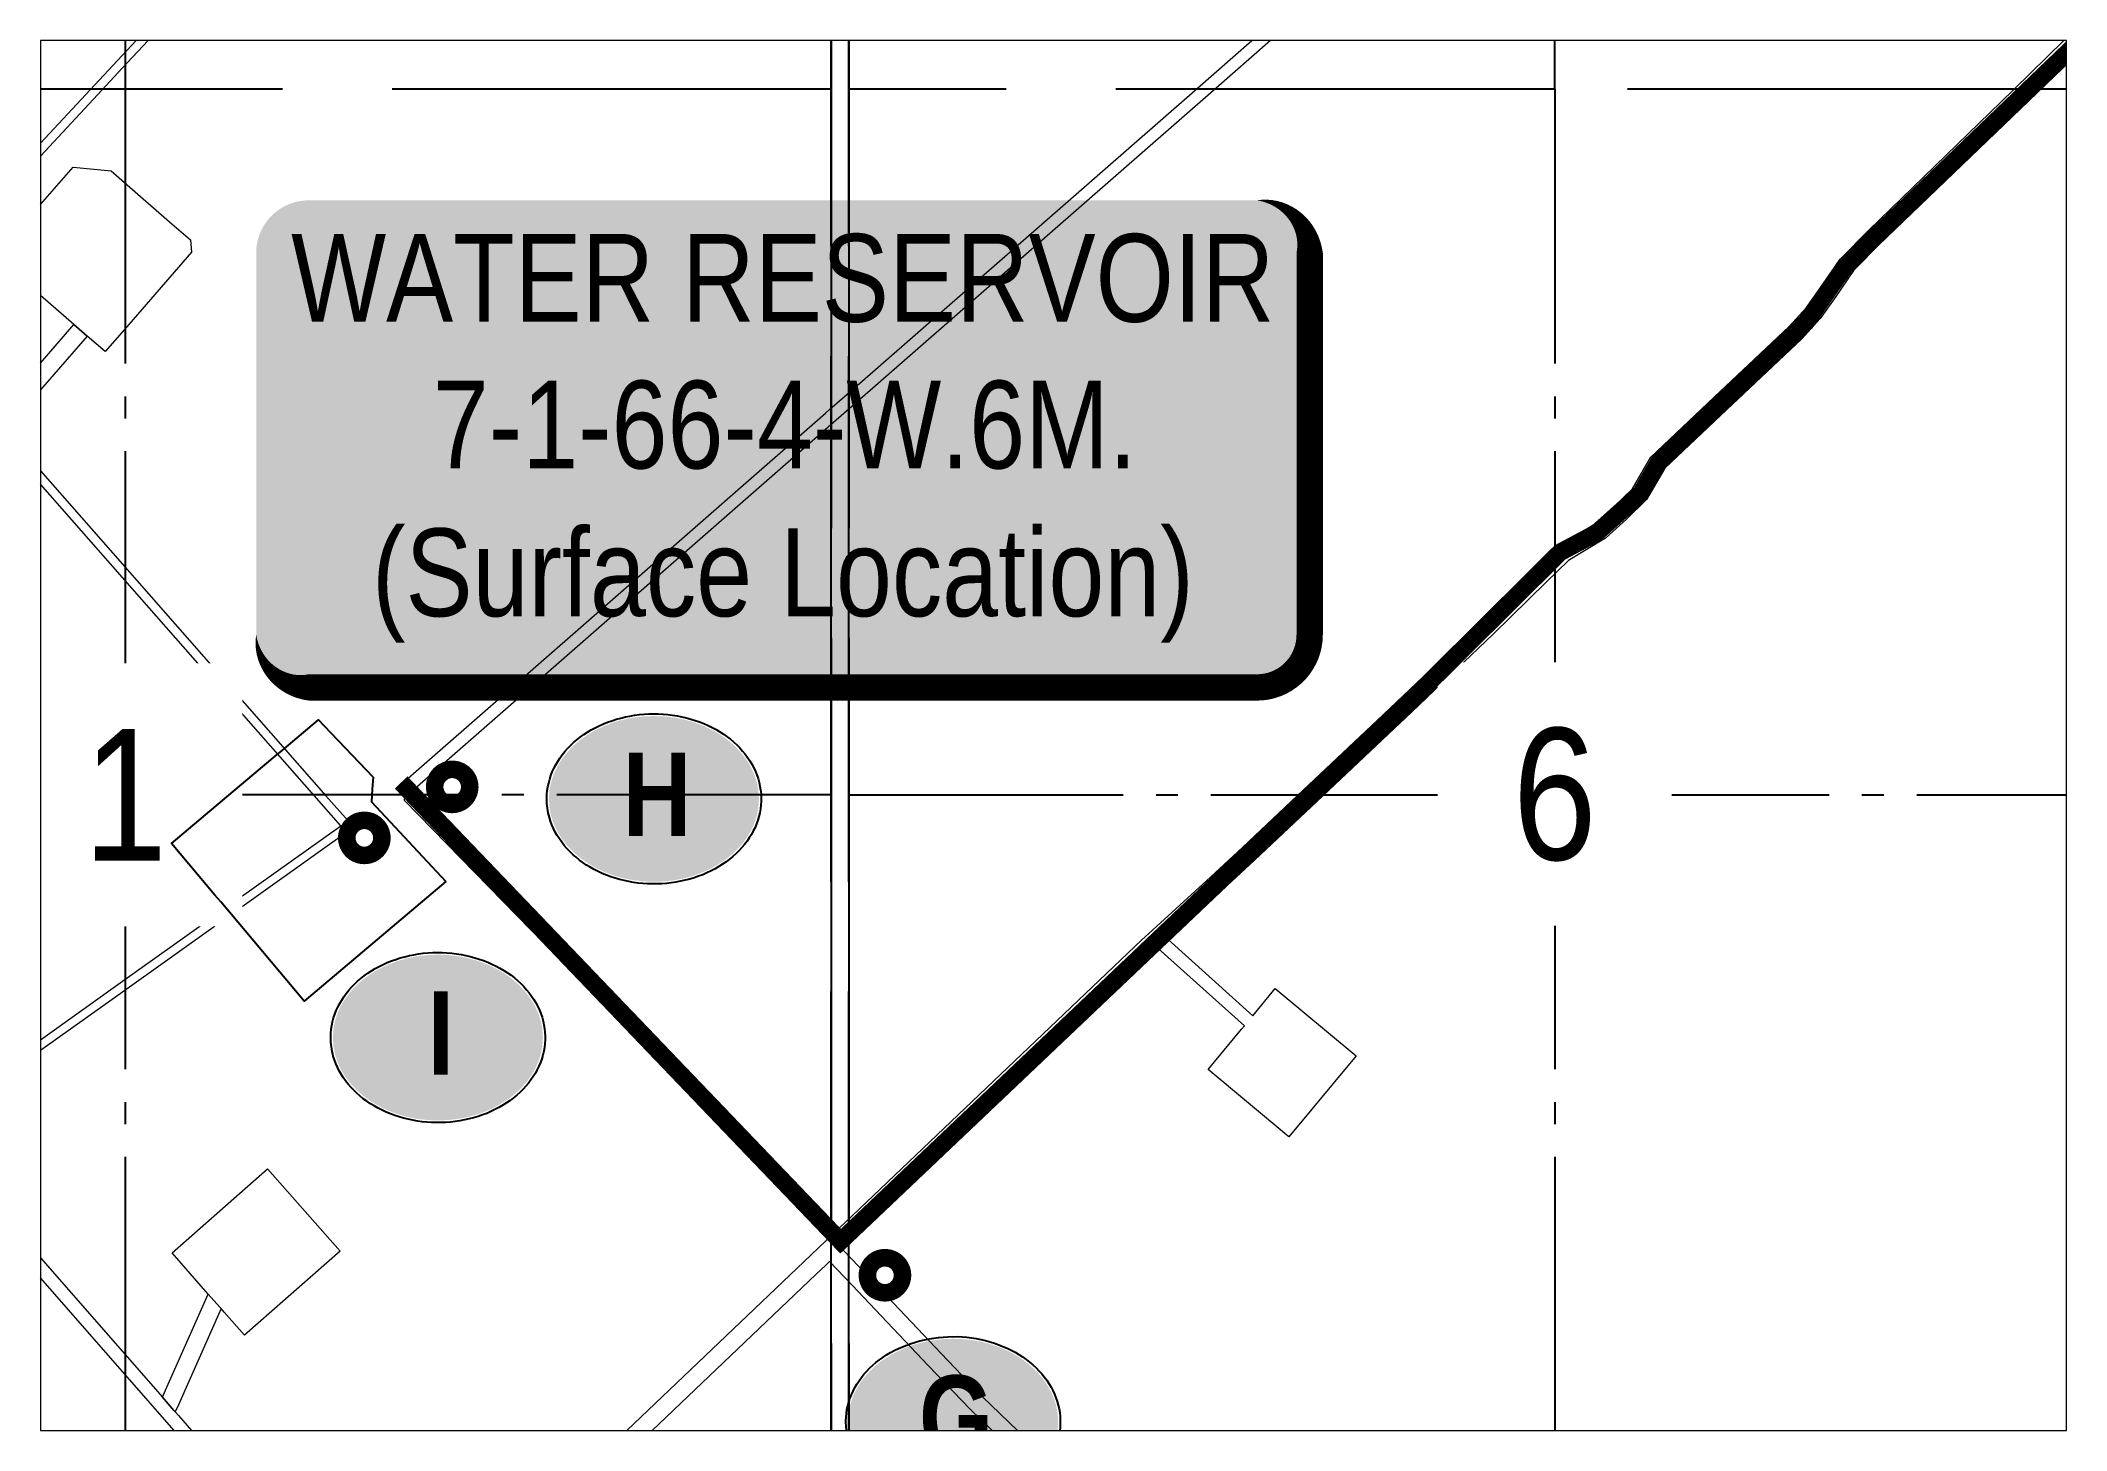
# Paper-space layout 'Layout1' of a CAD drawing. Extents: x 29 to 260, y 20 to 178.
# The model-space entities are those that its viewports show. They can reach past a viewport. Long polylines and large blocks are cut down to what shows.
import ezdxf
from ezdxf.enums import TextEntityAlignment as Align

# ---------------------------------------------------------------- set-up
doc = ezdxf.new("R2010")
doc.units = 0
doc.header["$LTSCALE"] = 5
doc.linetypes.add('foc-QUARTERLINE', pattern=[33, 25, -3, 2, -3])
doc.linetypes.add('foc-UNSURVEYED', pattern=[12.5, 10, -2.5])
doc.layers.add('AS-ROUTEMAP', color=35, linetype='Continuous', lineweight=0)
for name, color, linetype in [('CG-NOTES', 7, 'Continuous'), ('L-QSEC', 8, 'foc-QUARTERLINE'), ('L-USEC', 7, 'foc-UNSURVEYED'), ('P-PROPOSED', 10, 'Continuous'), ('S-7', 6, 'Continuous')]:
    doc.layers.add(name, color=color, linetype=linetype)
doc.styles.add('120', font='ARIALN.TTF', dxfattribs={"height": 13})
doc.styles.add('80', font='ARIALN.TTF', dxfattribs={"height": 10})
doc.styles.add('BOLD', font='ARIALNB.TTF')

# ---------------------------------------------------------------- blocks, each defined once
blk = doc.blocks.new('AA')
at = {"const_width": 4}
blk.add_lwpolyline([(-1, 0, 1), (1, 0, 1)], format="xyb", close=True, dxfattribs=at)
blk.add_circle((0, 0), 2)
blk = doc.blocks.new('Route_Letters')
h = blk.add_hatch(color=255)
h.dxf.hatch_style = 1
edge = h.paths.add_edge_path()
edge.add_ellipse((-0.12, 0.46), major_axis=(-11.97, 0), ratio=0.789318, start_angle=0, end_angle=360)
at = {"color": 5}
blk.add_open_spline([(-12.34, 0.46), (-12.34, -0.25), (-12.24, -0.97), (-11.72, -2.79), (-11.14, -3.88), (-9.56, -5.81), (-8.54, -6.66), (-6.22, -8.02), (-4.9, -8.54), (-2.12, -9.17), (-0.66, -9.3), (2.22, -9.13), (3.64, -8.84), (6.27, -7.89), (7.48, -7.22), (9.54, -5.6), (10.38, -4.64), (11.6, -2.54), (11.97, -1.4), (12.18, 0.91), (12.02, 2.08), (11.2, 4.3), (10.54, 5.35), (8.8, 7.2), (7.72, 7.99), (5.29, 9.24), (3.93, 9.68), (1.11, 10.18), (-0.35, 10.23), (-3.22, 9.91), (-4.61, 9.55), (-7.16, 8.47), (-8.32, 7.75), (-10.24, 6.02), (-11, 5.02), (-12.05, 2.86), (-12.32, 1.7), (-12.34, 0.52), (-12.34, 0.49), (-12.34, 0.46)], degree=3, knots=[0, 0, 0, 0, 0.219529, 0.219529, 0.575727, 0.575727, 0.931924, 0.931924, 1.288121, 1.288121, 1.644318, 1.644318, 2.000515, 2.000515, 2.356712, 2.356712, 2.712909, 2.712909, 3.069107, 3.069107, 3.425304, 3.425304, 3.781501, 3.781501, 4.137698, 4.137698, 4.493895, 4.493895, 4.850092, 4.850092, 5.20629, 5.20629, 5.562487, 5.562487, 5.918684, 5.918684, 6.274881, 6.274881, 6.283185, 6.283185, 6.283185, 6.283185], dxfattribs=at)
at = {"color": 14, "style": 'BOLD'}
blk.add_attdef('A', text='', height=9.5, dxfattribs=at).set_placement((0.22, 0.98), align=Align.MIDDLE)
blk = doc.blocks.new('*U440')
h = blk.add_hatch(color=255)
edge = h.paths.add_edge_path()
edge.add_line((-54, -28.5), (54, -28.5))
edge.add_arc((54, -22.5), 6, 270, 360)
edge.add_line((60, -22.5), (60, 21))
edge.add_arc((54, 21), 6, 0, 90)
edge.add_line((54, 27), (-54, 27))
edge.add_arc((-54, 21), 6, 90, 180)
edge.add_line((-60, 21), (-60, -22.5))
edge.add_arc((-54, -22.5), 6, 180, 270)
at = {"color": 14, "flags": 128}
blk.add_lwpolyline([(-54, -28.5, 3, 3, 0), (54, -28.5, 3, 3, 0.414214), (60, -22.5, 3, 3, 0), (60, 21, 3, 0, 0.414214), (54, 27, 0, 0, 0), (-54, 27, 0, 0, 0.414214), (-60, 21, 0, 0, 0), (-60, -22.5, 0, 3, 0.414214)], format="xyseb", close=True, dxfattribs=at)
at = {"color": 14, "style": '80'}
blk.add_attdef('ENTER_TEXT_001', (-26.85, -4.92), '', height=10, dxfattribs=at)

msp = doc.modelspace()

# ---------------------------------------------------------------- linework, layer by layer
at = {"layer": 'AS-ROUTEMAP'}
for points in [[(407034.7, 6063673.58), (406997.92, 6063634.12), (406995.63, 6063631.66), (406972.38, 6063606.72), (406997.93, 6063577.64), (407021.12, 6063551.25), (407024.28, 6063547.65), (406997.94, 6063528.88), (406980.92, 6063516.74)], [(406980.86, 6063517.93), (406997.94, 6063530.1), (407022.8, 6063547.82), (407019.79, 6063551.26), (406997.93, 6063576.12), (406971.03, 6063606.74), (406994.27, 6063631.66), (406997.92, 6063635.59), (407033.46, 6063673.71)], [(407138.99, 6063646.28), (407122.21, 6063631.6), (407081.02, 6063595.58), (407078.01, 6063592.95), (407031.54, 6063552.31), (407031.5, 6063551.24), (407078.04, 6063503.55), (407079.22, 6063502.33), (407079.57, 6063501.97), (407079.57, 6063501.97), (407078.56, 6063501.01), (407078.21, 6063501.37), (407078.04, 6063501.54), (407030.08, 6063550.69), (407030.1, 6063551.24), (407030.17, 6063552.97), (407078.01, 6063594.81), (407078.53, 6063595.27), (407081.02, 6063597.44), (407120.08, 6063631.6), (407137.61, 6063646.93)], [(407221.57, 6063636.92), (407216.25, 6063631.73), (407213.32, 6063628.87), (407198.22, 6063614.22), (407195.13, 6063611.1), (407193.12, 6063608.13), (407191.33, 6063605.62), (407189.23, 6063603.29), (407180.63, 6063595.19), (407173.61, 6063588.56), (407171.52, 6063584.99), (407169.24, 6063582.75), (407166.85, 6063580.6), (407162.64, 6063578.06), (407160.1, 6063575.57), (407154.1, 6063569.68), (407144.8, 6063560.81), (407134.68, 6063551.25), (407126.89, 6063543.9), (407123.24, 6063540.53), (407117.04, 6063534.86), (407115.93, 6063533.84), (407115.56, 6063533.5), (407115.45, 6063533.4), (407081.05, 6063500.63), (407080.95, 6063500.53), (407079.94, 6063499.56), (407081.05, 6063498.39), (407091.18, 6063487.69), (407095.9, 6063482.76), (407106.05, 6063473.03)], [(407104.4, 6063471.84), (407094.48, 6063481.35), (407089.73, 6063486.32), (407081.06, 6063495.48), (407078.49, 6063498.19), (407078.04, 6063497.76), (407076.97, 6063496.73), (407050.85, 6063471.85)], [(407047.95, 6063471.85), (407075.59, 6063498.18), (407078.04, 6063500.52), (407078.56, 6063501.01), (407079.57, 6063501.97), (407081.05, 6063503.39), (407114.07, 6063534.84), (407114.44, 6063535.18), (407121.87, 6063541.98), (407125.53, 6063545.36), (407131.76, 6063551.24), (407143.42, 6063562.26), (407152.71, 6063571.12), (407160.1, 6063578.37), (407161.4, 6063579.65), (407165.66, 6063582.21), (407167.87, 6063584.2), (407169.93, 6063586.22), (407172.03, 6063589.81), (407179.26, 6063596.65), (407187.8, 6063604.69), (407189.77, 6063606.87), (407191.47, 6063609.27), (407193.58, 6063612.38), (407196.81, 6063615.64), (407211.92, 6063630.3), (407213.38, 6063631.72), (407220.18, 6063638.36), (407228.53, 6063646.38)]]:
    msp.add_lwpolyline(points, dxfattribs=at)
for points in [[(406998.16, 6063604.37), (406995.96, 6063601.84), (406993.92, 6063603.61), (406992.41, 6063604.92), (406983.47, 6063612.68), (406992.32, 6063622.87), (406996.64, 6063622.43), (406998.16, 6063621.11), (407003.3, 6063616.64), (407004.61, 6063615.5), (407005.69, 6063614.56), (407005.79, 6063613.16), (406998.16, 6063604.37)], [(406984.07, 6063592.27), (406971.03, 6063577.26), (406969.36, 6063575.35), (406968.45, 6063579.77), (406970.16, 6063579.32), (406970.52, 6063579.73), (406982.74, 6063593.79), (406983.4, 6063594.55), (406992.41, 6063604.92), (406993.92, 6063603.61), (406984.73, 6063593.03), (406984.07, 6063592.27)], [(407117.04, 6063534.86), (407126.68, 6063526.18), (407129.25, 6063529.27), (407138.47, 6063521.61), (407130.81, 6063512.38), (407121.59, 6063520.04), (407125.41, 6063524.64), (407125.73, 6063525.03), (407115.93, 6063533.84), (407117.04, 6063534.86)], [(407026.93, 6063454.79), (407025.8, 6063453.81), (407012.61, 6063468.89), (407009.97, 6063471.91), (406997.95, 6063485.64), (406976.36, 6063510.32), (406977.07, 6063511.78), (406979.8, 6063508.65), (406981.39, 6063506.84), (406997.95, 6063487.91), (407002.51, 6063482.71), (407003.81, 6063481.22), (407003.95, 6063481.05), (407004.32, 6063480.64), (407011.96, 6063471.9), (407014.6, 6063468.89), (407015.06, 6063468.36), (407024.63, 6063457.43), (407026.6, 6063455.17), (407026.93, 6063454.79)], [(407022.72, 6063499.35), (407011.84, 6063489.78), (407009.53, 6063492.4), (407009.17, 6063492.81), (407009.04, 6063492.96), (407007.72, 6063494.47), (407003.59, 6063499.16), (407014.47, 6063508.72), (407022.72, 6063499.35)], [(407004.31, 6063481.86), (407003.95, 6063481.05), (407003.81, 6063481.22), (407002.51, 6063482.71), (407002.86, 6063483.52), (407007.72, 6063494.47), (407009.04, 6063492.96), (407009.17, 6063492.81), (407004.31, 6063481.86)]]:
    msp.add_lwpolyline(points, close=True, dxfattribs=at)
at = {"layer": 'L-QSEC', "color": 253, "ltscale": 0.25}
for p, q in [((406998.26, 6063712.14), (406998.26, 6063631.74)), ((407161.08, 6063631.74), (407161.08, 6063712.14)), ((406998.26, 6063631.74), (406998.26, 6063551.34)), ((407161.08, 6063631.74), (407161.08, 6063551.34)), ((406998.26, 6063551.34), (406917.86, 6063551.34)), ((406998.26, 6063551.34), (406998.26, 6063470.93)), ((407078.66, 6063551.34), (406998.26, 6063551.34)), ((407080.67, 6063551.34), (407161.08, 6063551.34)), ((407161.08, 6063551.34), (407241.48, 6063551.34)), ((407161.08, 6063551.34), (407161.08, 6063470.93))]:
    msp.add_line(p, q, dxfattribs=at)
at = {"layer": 'L-USEC'}
for p, q in [((407078.66, 6063631.74), (407078.66, 6063712.14)), ((407078.66, 6063712.14), (407078.66, 6063631.74)), ((407078.66, 6063712.14), (407078.66, 6063631.74)), ((407078.66, 6063631.74), (407078.66, 6063712.14)), ((407080.67, 6063631.74), (407080.67, 6063712.14)), ((407080.67, 6063712.14), (407080.67, 6063631.74)), ((407080.67, 6063631.74), (407080.67, 6063712.14)), ((407080.67, 6063712.14), (407080.67, 6063631.74)), ((406998.26, 6063631.74), (406917.86, 6063631.74)), ((407078.66, 6063631.74), (406998.26, 6063631.74)), ((407078.66, 6063551.34), (407078.66, 6063631.74)), ((407078.66, 6063631.74), (407078.66, 6063551.34)), ((407078.66, 6063631.74), (407078.66, 6063551.34)), ((407078.66, 6063551.34), (407078.66, 6063631.74)), ((407080.67, 6063551.34), (407080.67, 6063631.74)), ((407161.08, 6063631.74), (407080.67, 6063631.74)), ((407080.67, 6063631.74), (407080.67, 6063551.34)), ((407080.67, 6063551.34), (407080.67, 6063631.74)), ((407080.67, 6063631.74), (407080.67, 6063551.34)), ((407241.48, 6063631.74), (407161.08, 6063631.74)), ((407078.66, 6063470.93), (407078.66, 6063551.34)), ((407078.66, 6063551.34), (407078.66, 6063470.93)), ((407078.66, 6063551.34), (407078.66, 6063470.93)), ((407078.66, 6063470.93), (407078.66, 6063551.34)), ((407080.67, 6063470.93), (407080.67, 6063551.34)), ((407080.67, 6063551.34), (407080.67, 6063470.93)), ((407080.67, 6063470.93), (407080.67, 6063551.34)), ((407080.67, 6063551.34), (407080.67, 6063470.93))]:
    msp.add_line(p, q, dxfattribs=at)

# ---------------------------------------------------------------- block references
at = {"xscale": 0.9992111562800168, "yscale": 0.9992111562800168, "zscale": 0.9992111562800168}
for p, values in [((407058.6, 6063550.42), {'A': 'H'}), ((407033.99, 6063523.23), {'A': 'I'}), ((407092.67, 6063479.47), {'A': 'G'})]:
    msp.add_blockref('Route_Letters', p, dxfattribs=at).add_auto_attribs(values)
for p in [(407035.5, 6063552.25), (407025.49, 6063546.44), (407084.79, 6063496.61)]:
    msp.add_blockref('AA', p, dxfattribs=at)

# ---------------------------------------------------------------- next in the draw order: texts
at = {"layer": 'S-7', "char_height": 14.99, "width": 11.645, "attachment_point": 5, "style": '120', "bg_fill": 3, "box_fill_scale": 1.5, "bg_fill_color": 256}
for s, insert, bg_fill_transparency in [('1', (406998.26, 6063551.34), 182), ('6', (407161.08, 6063551.34), 3932172)]:
    msp.add_mtext(s, dxfattribs=dict(at, insert=insert, bg_fill_transparency=bg_fill_transparency))

# ---------------------------------------------------------------- next in the draw order: linework, layer by layer
at = {"layer": 'P-PROPOSED', "color": 90, "const_width": 2, "flags": 128}
msp.add_lwpolyline([(407029.68, 6063552.75), (407079.74, 6063500.49), (407146.58, 6063563.96), (407161.69, 6063578.97), (407165.86, 6063581.19), (407170.92, 6063585.72), (407173.07, 6063589.45), (407189.72, 6063605.2), (407194.21, 6063611.66), (407230.55, 6063646.56), (407434.69, 6063411.5)], dxfattribs=at)
at = {"layer": 'P-PROPOSED'}
msp.add_lwpolyline([(407034.79, 6063541.46), (407018.64, 6063527.85), (407009.13, 6063539.14), (407008.48, 6063539.91), (407003.52, 6063545.79), (407011.27, 6063552.32), (407015.35, 6063555.76), (407016.12, 6063556.4), (407020.26, 6063559.9), (407020.87, 6063559.25), (407026.48, 6063553.36), (407026.4, 6063551.98), (407026.31, 6063550.53), (407034.79, 6063541.46)], close=True, dxfattribs=at)

# ---------------------------------------------------------------- next in the draw order: block references
at = {"layer": 'CG-NOTES', "color": 6}
ref = msp.add_blockref('*U440', (407073.17, 6063592.08), dxfattribs=at)
ref.add_attrib('ENTER_TEXT_001', 'WATER RESERVOIR', (407017.16, 6063605.24), dxfattribs={"layer": '0', "color": 14, "height": 10, "style": '80'})
ref.add_attrib('ENTER_TEXT_002', '7-1-66-4-W.6M.', (407033.29, 6063588.53), dxfattribs={"layer": '0', "color": 14, "height": 10, "style": '80'})
ref.add_attrib('ENTER_TEXT_003', '(Surface Location)', (407026.37, 6063571.69), dxfattribs={"layer": '0', "color": 14, "height": 10, "style": '80'})

psp = doc.layouts.get("Layout1")

# ---------------------------------------------------------------- viewports
at = {"layer": '0'}
psp.add_viewport(center=(144.23, 98.98), size=(230.77, 158.3605), view_center_point=(407103.99, 6063558.11), view_height=158.3605, dxfattribs=at)

doc.saveas('drawing.dxf')
